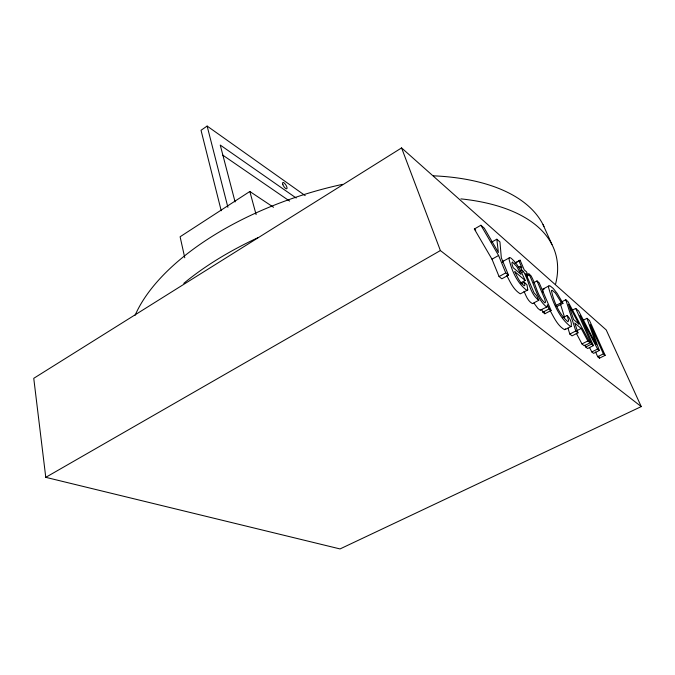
<?xml version="1.0" encoding="UTF-8"?>
<svg xmlns="http://www.w3.org/2000/svg" width="675" height="675" viewBox="0 0 675 675"><rect width="100%" height="100%" fill="white"/><g stroke="black" fill="none" stroke-linecap="round" stroke-linejoin="round"><path stroke-width="1.01" d="M506.79 275.493C510.224 282.192 513.616 289.811 520.307 293.853L527.774 289.972L526.981 284.85L524.306 282.201L521.556 283.694M562.967 303.328L561.372 302.645L555.474 305.758L557.094 306.425L562.967 303.328L557.28 293.574L553.222 288.419L550.117 285.93L548.918 285.888L548.463 287.187C552.53 301.404 558.588 317.292 570.603 326.573L571.177 326.405C572.062 322.549 569.987 318.111 567.152 315.495L562.899 317.714M548.918 285.888L542.97 289.077L542.759 292.199M533.959 303.117L537.84 308.34L540.169 310.196L547.163 306.863L547.383 304.746L549.155 308.88L551.078 310.475L544.835 313.765L542.894 312.188L541.839 309.707M540.886 310.188L541.207 309.471M550.066 310.492C553.964 317.334 557.44 325.62 564.57 329.687L565.464 328.86M515.455 262.963L520.113 260.179L524.213 269.848L526.5 271.823L528.061 275.493L526.272 276.463M305.184 195.607L207.132 126.065L201.032 130.283L221.223 210.752M273.535 207.267L249.826 191.498L180.107 236.756L184.764 257.766M401.574 147.918L33.75 378.321L45.773 477.335L340.04 548.935L641.25 406.595L606.226 329.94L401.574 147.918L440.387 250.552L641.25 406.595M496.834 239.212L499.947 241.945L501.331 257.825L508.494 275.147L501.829 278.809L499.07 276.564L491.991 259.183L474.348 229.011L480.904 225.239L484.346 228.251L498.369 252.526L496.834 239.212L491.333 242.325M45.773 477.335L440.387 250.552M491.991 259.183L498.589 255.488L480.904 225.239M502.807 261.453L509.22 257.892M514.797 263.123L520.113 260.179M499.07 276.564L505.761 272.886L508.494 275.147M518.442 267.401L520.239 266.414L521.935 267.874L519.024 260.989M520.003 271.097L521.809 270.11L523.496 271.561C529.099 280.488 529.664 293.718 538.793 300.257L532.432 303.649C527.842 301.126 526.011 295.81 524.028 291.296M521.699 272.548L523.496 271.561M520.602 282.909L525.158 280.429C521.556 272.371 517.852 263.63 510.789 257.985A15.053 3.113 60.6 0 0 508.95 258.77C511.625 270.413 517.025 282.968 526.787 290.351L527.774 289.972M533.503 282.808L537.005 280.91L539.173 282.783L551.078 310.475M561.667 301.894L565.785 299.717L567.987 301.649L590.068 342.824L584.229 345.777L581.968 343.938L576.298 333.239M542.894 312.188L549.155 308.88M571.666 310.542L575.708 308.424L578.652 311.015L596.244 344.706L586.98 318.322L583.276 320.228M565.152 329.518L571.177 326.405M569.818 334.066L575.809 330.995L578.002 332.817L572.046 335.872L569.818 334.066L567.987 328.202M577.024 330.607L581.183 328.463L587.832 340.968L590.068 342.824M581.968 343.938L587.832 340.968M585.74 347.009L591.562 344.064L593.426 345.608L587.63 348.536L585.74 347.009L584.896 345.085M591.84 351.962L597.594 349.068L599.299 350.485L593.561 353.363L591.84 351.962L589.461 347.406M597.687 356.712L603.383 353.869L605.146 355.337L599.476 358.163L597.687 356.712L595.578 351.987M547.163 306.863L546.463 306.863C536.431 298.755 534.651 284.369 528.652 273.687L530.888 275.619C536.026 284.2 537.022 296.08 544.868 302.898L545.577 302.13L544.607 298.755L537.005 280.91M542.97 289.077L544.202 289.102M222.809 155.166L289.609 201.082M296.207 198.037L220.244 145.057L235.094 201.935M525.158 280.429L514.73 271.603C517.244 276.598 519.455 282.42 524.197 285.727L524.762 285.508L524.804 284.352L524.306 282.201M581.183 328.463L574.788 323.063L578.002 332.817M528.061 275.493L525.774 273.527L534.026 292.798L536.65 295.701L538.793 300.257M474.348 229.011L475.732 230.209M586.98 318.322L589.494 320.524L605.146 355.337M561.372 302.645L555.415 293.043L552.192 290.267L551.416 290.528C553.821 301.826 559.094 314.145 567.987 321.815L568.561 320.296L567.152 315.495M597.594 349.068L579.918 315.276L593.426 345.608M603.383 353.869L590.212 324.54L599.299 350.485M543.054 224.657L551.964 244.561M598.632 356.282L599.476 358.163M575.708 308.424L591.562 344.064M544.025 311.85L544.835 313.765M520.239 266.414L521.809 270.11M498.589 255.488L505.761 272.886M565.785 299.717L575.809 330.995M560.326 303.733L564.612 317.436M249.826 191.498L256.112 214.591M207.132 126.065L227.905 207.309M502.521 262.339A15.01 3.206 60.7 0 1 503.44 261.183M460.907 198.88A220.109 105.891 -17.1 0 1 555.609 283.913M183.786 283.357A220.109 105.891 -17.1 0 1 257.715 237.811M135.101 315.284A217.477 108.422 -17.1 0 1 342.537 184.351M433.443 175.821A217.477 108.422 -17.1 0 1 543.966 226.538M512.477 262.17L511.92 262.752L512.131 264.617L513.177 267.688L521.024 274.371L516.755 266.49L512.477 262.17M578.838 324.042L573.649 319.621L568.485 304.374L578.838 324.042M282.867 184.672A3.687 1.274 57.4 0 0 286.774 188.747A3.687 1.274 57.4 0 0 284.732 183.499A3.687 1.274 57.4 0 0 282.867 184.672"/></g></svg>
